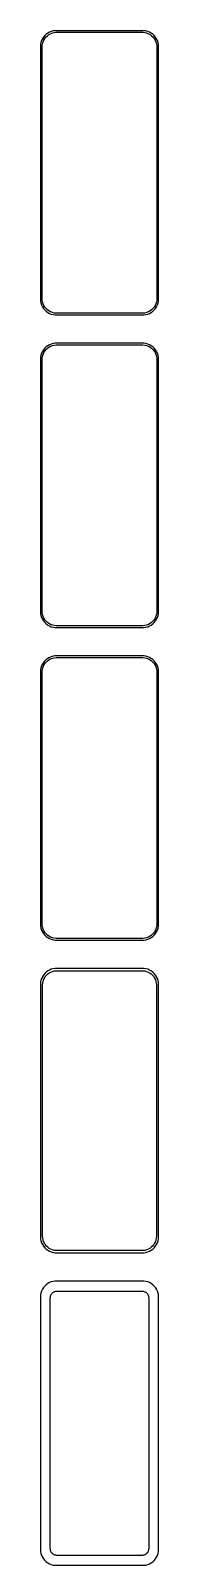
# Model space of a CAD drawing. Header units: metres. Extents: x -19 to 19, y 450 to 936.
import ezdxf

# ---------------------------------------------------------------- set-up
doc = ezdxf.new("R2010")
doc.units = ezdxf.units.M

msp = doc.modelspace()

# ---------------------------------------------------------------- linework, layer by layer
for p, q in [((-18.1315, 933.409), (-18.3989, 932.841)), ((-17.7951, 933.939), (-18.1315, 933.409)), ((-17.3948, 934.423), (-17.7951, 933.939)), ((-17.6624, 933.038), (-17.3428, 933.542)), ((-16.9371, 934.853), (-17.3948, 934.423)), ((-17.3428, 933.542), (-16.9626, 934.002)), ((-16.9626, 934.002), (-16.5278, 934.41)), ((-16.4291, 935.222), (-16.9371, 934.853)), ((-16.5278, 934.41), (-16.0452, 934.761)), ((-15.8789, 935.524), (-16.4291, 935.222)), ((-16.0452, 934.761), (-15.5224, 935.048)), ((-15.2951, 935.755), (-15.8789, 935.524)), ((-15.5224, 935.048), (-14.9678, 935.268)), ((-14.6869, 935.911), (-15.2951, 935.755)), ((-14.9678, 935.268), (-14.3901, 935.416)), ((-14.0639, 935.99), (-14.6869, 935.911)), ((-14.3901, 935.416), (-13.7982, 935.491)), ((14.0639, 935.99), (-14.0639, 935.99)), ((-13.7982, 935.491), (13.7982, 935.491)), ((13.7982, 935.491), (14.3901, 935.416)), ((14.6869, 935.911), (14.0639, 935.99)), ((14.3901, 935.416), (14.9678, 935.268)), ((15.2951, 935.755), (14.6869, 935.911)), ((14.9678, 935.268), (15.5224, 935.048)), ((15.8789, 935.524), (15.2951, 935.755)), ((15.5224, 935.048), (16.0452, 934.761)), ((16.4291, 935.222), (15.8789, 935.524)), ((16.0452, 934.761), (16.5278, 934.41)), ((16.9371, 934.853), (16.4291, 935.222)), ((16.5278, 934.41), (16.9626, 934.002)), ((17.3948, 934.423), (16.9371, 934.853)), ((16.9626, 934.002), (17.3428, 933.542)), ((17.3428, 933.542), (17.6624, 933.038)), ((17.7951, 933.939), (17.3948, 934.423)), ((18.1315, 933.409), (17.7951, 933.939)), ((18.3989, 932.841), (18.1315, 933.409)), ((-18.7106, 931.627), (-18.75, 931)), ((-18.75, 931), (-18.75, 851)), ((-18.5929, 932.243), (-18.7106, 931.627)), ((-18.3989, 932.841), (-18.5929, 932.243)), ((-18.25, 930.75), (-18.2125, 931.345)), ((-18.25, 851.25), (-18.25, 930.75)), ((-18.2125, 931.345), (-18.1008, 931.931)), ((-18.1008, 931.931), (-17.9164, 932.499)), ((-17.9164, 932.499), (-17.6624, 933.038)), ((17.6624, 933.038), (17.9164, 932.499)), ((17.9164, 932.499), (18.1008, 931.931)), ((18.1008, 931.931), (18.2125, 931.345)), ((18.2125, 931.345), (18.25, 930.75)), ((18.25, 930.75), (18.25, 851.25)), ((18.5929, 932.243), (18.3989, 932.841)), ((18.7106, 931.627), (18.5929, 932.243)), ((18.75, 931), (18.7106, 931.627)), ((18.75, 851), (18.75, 931)), ((-18.75, 851), (-18.7106, 850.373)), ((-18.2125, 850.655), (-18.25, 851.25)), ((-18.1008, 850.069), (-18.2125, 850.655)), ((18.2125, 850.655), (18.1008, 850.069)), ((18.25, 851.25), (18.2125, 850.655)), ((18.7106, 850.373), (18.75, 851)), ((-18.7106, 850.373), (-18.5929, 849.757)), ((-18.5929, 849.757), (-18.3989, 849.159)), ((-18.3989, 849.159), (-18.1315, 848.591)), ((-18.1315, 848.591), (-17.7951, 848.061)), ((-17.9164, 849.501), (-18.1008, 850.069)), ((-17.6624, 848.962), (-17.9164, 849.501)), ((-17.7951, 848.061), (-17.3948, 847.577)), ((-17.3428, 848.458), (-17.6624, 848.962)), ((-17.3948, 847.577), (-16.9371, 847.147)), ((-16.9626, 847.998), (-17.3428, 848.458)), ((-16.5278, 847.59), (-16.9626, 847.998)), ((-16.9371, 847.147), (-16.4291, 846.778)), ((-16.0452, 847.239), (-16.5278, 847.59)), ((-16.4291, 846.778), (-15.8789, 846.476)), ((-15.5224, 846.952), (-16.0452, 847.239)), ((-15.8789, 846.476), (-15.2951, 846.245)), ((-14.9678, 846.732), (-15.5224, 846.952)), ((-15.2951, 846.245), (-14.6869, 846.089)), ((-14.3901, 846.584), (-14.9678, 846.732)), ((-14.6869, 846.089), (-14.0639, 846.01)), ((-13.7982, 846.509), (-14.3901, 846.584)), ((-14.0639, 846.01), (14.0639, 846.01)), ((13.7982, 846.509), (-13.7982, 846.509)), ((14.3901, 846.584), (13.7982, 846.509)), ((14.0639, 846.01), (14.6869, 846.089)), ((14.9678, 846.732), (14.3901, 846.584)), ((14.6869, 846.089), (15.2951, 846.245)), ((15.5224, 846.952), (14.9678, 846.732)), ((15.2951, 846.245), (15.8789, 846.476)), ((16.0452, 847.239), (15.5224, 846.952)), ((15.8789, 846.476), (16.4291, 846.778)), ((16.5278, 847.59), (16.0452, 847.239)), ((16.4291, 846.778), (16.9371, 847.147)), ((16.9626, 847.998), (16.5278, 847.59)), ((16.9371, 847.147), (17.3948, 847.577)), ((17.3428, 848.458), (16.9626, 847.998)), ((17.6624, 848.962), (17.3428, 848.458)), ((17.3948, 847.577), (17.7951, 848.061)), ((17.9164, 849.501), (17.6624, 848.962)), ((17.7951, 848.061), (18.1315, 848.591)), ((18.1008, 850.069), (17.9164, 849.501)), ((18.1315, 848.591), (18.3989, 849.159)), ((18.3989, 849.159), (18.5929, 849.757)), ((18.5929, 849.757), (18.7106, 850.373)), ((-16.4291, 836.222), (-16.9371, 835.853)), ((-15.8789, 836.524), (-16.4291, 836.222)), ((-16.0452, 835.761), (-15.5224, 836.048)), ((-15.2951, 836.755), (-15.8789, 836.524)), ((-15.5224, 836.048), (-14.9678, 836.268)), ((-14.6869, 836.911), (-15.2951, 836.755)), ((-14.9678, 836.268), (-14.3901, 836.416)), ((-14.0639, 836.99), (-14.6869, 836.911)), ((-14.3901, 836.416), (-13.7982, 836.491)), ((14.0639, 836.99), (-14.0639, 836.99)), ((-13.7982, 836.491), (13.7982, 836.491)), ((13.7982, 836.491), (14.3901, 836.416)), ((14.6869, 836.911), (14.0639, 836.99)), ((14.3901, 836.416), (14.9678, 836.268)), ((15.2951, 836.755), (14.6869, 836.911)), ((14.9678, 836.268), (15.5224, 836.048)), ((15.8789, 836.524), (15.2951, 836.755)), ((15.5224, 836.048), (16.0452, 835.761)), ((16.4291, 836.222), (15.8789, 836.524)), ((16.9371, 835.853), (16.4291, 836.222)), ((-18.7106, 832.627), (-18.75, 832)), ((-18.75, 832), (-18.75, 752)), ((-18.5929, 833.243), (-18.7106, 832.627)), ((-18.3989, 833.841), (-18.5929, 833.243)), ((-18.1315, 834.409), (-18.3989, 833.841)), ((-18.25, 831.75), (-18.2125, 832.345)), ((-18.25, 752.25), (-18.25, 831.75)), ((-18.2125, 832.345), (-18.1008, 832.931)), ((-17.7951, 834.939), (-18.1315, 834.409)), ((-18.1008, 832.931), (-17.9164, 833.499)), ((-17.9164, 833.499), (-17.6624, 834.038)), ((-17.3948, 835.423), (-17.7951, 834.939)), ((-17.6624, 834.038), (-17.3428, 834.542)), ((-16.9371, 835.853), (-17.3948, 835.423)), ((-17.3428, 834.542), (-16.9626, 835.002)), ((-16.9626, 835.002), (-16.5278, 835.41)), ((-16.5278, 835.41), (-16.0452, 835.761)), ((16.0452, 835.761), (16.5278, 835.41)), ((16.5278, 835.41), (16.9626, 835.002)), ((17.3948, 835.423), (16.9371, 835.853)), ((16.9626, 835.002), (17.3428, 834.542)), ((17.3428, 834.542), (17.6624, 834.038)), ((17.7951, 834.939), (17.3948, 835.423)), ((17.6624, 834.038), (17.9164, 833.499)), ((18.1315, 834.409), (17.7951, 834.939)), ((17.9164, 833.499), (18.1008, 832.931)), ((18.1008, 832.931), (18.2125, 832.345)), ((18.3989, 833.841), (18.1315, 834.409)), ((18.2125, 832.345), (18.25, 831.75)), ((18.25, 831.75), (18.25, 752.25)), ((18.5929, 833.243), (18.3989, 833.841)), ((18.7106, 832.627), (18.5929, 833.243)), ((18.75, 832), (18.7106, 832.627)), ((18.75, 752), (18.75, 832)), ((-18.75, 752), (-18.7106, 751.373)), ((-18.7106, 751.373), (-18.5929, 750.757)), ((-18.5929, 750.757), (-18.3989, 750.159)), ((-18.3989, 750.159), (-18.1315, 749.591)), ((-18.2125, 751.655), (-18.25, 752.25)), ((-18.1008, 751.069), (-18.2125, 751.655)), ((-18.1315, 749.591), (-17.7951, 749.061)), ((-17.9164, 750.501), (-18.1008, 751.069)), ((-17.6624, 749.962), (-17.9164, 750.501)), ((-17.7951, 749.061), (-17.3948, 748.577)), ((-17.3428, 749.458), (-17.6624, 749.962)), ((-17.3948, 748.577), (-16.9371, 748.147)), ((-16.9626, 748.998), (-17.3428, 749.458)), ((-16.5278, 748.59), (-16.9626, 748.998)), ((-16.0452, 748.239), (-16.5278, 748.59)), ((16.5278, 748.59), (16.0452, 748.239)), ((16.9626, 748.998), (16.5278, 748.59)), ((16.9371, 748.147), (17.3948, 748.577)), ((17.3428, 749.458), (16.9626, 748.998)), ((17.6624, 749.962), (17.3428, 749.458)), ((17.3948, 748.577), (17.7951, 749.061)), ((17.9164, 750.501), (17.6624, 749.962)), ((17.7951, 749.061), (18.1315, 749.591)), ((18.1008, 751.069), (17.9164, 750.501)), ((18.2125, 751.655), (18.1008, 751.069)), ((18.1315, 749.591), (18.3989, 750.159)), ((18.25, 752.25), (18.2125, 751.655)), ((18.3989, 750.159), (18.5929, 750.757)), ((18.5929, 750.757), (18.7106, 751.373)), ((18.7106, 751.373), (18.75, 752)), ((-16.9371, 748.147), (-16.4291, 747.778)), ((-16.4291, 747.778), (-15.8789, 747.476)), ((-15.5224, 747.952), (-16.0452, 748.239)), ((-15.8789, 747.476), (-15.2951, 747.245)), ((-14.9678, 747.732), (-15.5224, 747.952)), ((-15.2951, 747.245), (-14.6869, 747.089)), ((-14.3901, 747.584), (-14.9678, 747.732)), ((-14.6869, 747.089), (-14.0639, 747.01)), ((-13.7982, 747.509), (-14.3901, 747.584)), ((-14.0639, 747.01), (14.0639, 747.01)), ((13.7982, 747.509), (-13.7982, 747.509)), ((14.3901, 747.584), (13.7982, 747.509)), ((14.0639, 747.01), (14.6869, 747.089)), ((14.9678, 747.732), (14.3901, 747.584)), ((14.6869, 747.089), (15.2951, 747.245)), ((15.5224, 747.952), (14.9678, 747.732)), ((15.2951, 747.245), (15.8789, 747.476)), ((16.0452, 748.239), (15.5224, 747.952)), ((15.8789, 747.476), (16.4291, 747.778)), ((16.4291, 747.778), (16.9371, 748.147)), ((-18.5929, 734.243), (-18.7106, 733.627)), ((-18.3989, 734.841), (-18.5929, 734.243)), ((-18.1315, 735.409), (-18.3989, 734.841)), ((-18.2125, 733.345), (-18.1008, 733.931)), ((-17.7951, 735.939), (-18.1315, 735.409)), ((-18.1008, 733.931), (-17.9164, 734.499)), ((-17.9164, 734.499), (-17.6624, 735.038)), ((-17.3948, 736.423), (-17.7951, 735.939)), ((-17.6624, 735.038), (-17.3428, 735.542)), ((-16.9371, 736.853), (-17.3948, 736.423)), ((-17.3428, 735.542), (-16.9626, 736.002)), ((-16.9626, 736.002), (-16.5278, 736.41)), ((-16.4291, 737.222), (-16.9371, 736.853)), ((-16.5278, 736.41), (-16.0452, 736.761)), ((-15.8789, 737.524), (-16.4291, 737.222)), ((-16.0452, 736.761), (-15.5224, 737.048)), ((-15.2951, 737.755), (-15.8789, 737.524)), ((-15.5224, 737.048), (-14.9678, 737.268)), ((-14.6869, 737.911), (-15.2951, 737.755)), ((-14.9678, 737.268), (-14.3901, 737.416)), ((-14.0639, 737.99), (-14.6869, 737.911)), ((-14.3901, 737.416), (-13.7982, 737.491)), ((14.0639, 737.99), (-14.0639, 737.99)), ((-13.7982, 737.491), (13.7982, 737.491)), ((13.7982, 737.491), (14.3901, 737.416)), ((14.6869, 737.911), (14.0639, 737.99)), ((14.3901, 737.416), (14.9678, 737.268)), ((15.2951, 737.755), (14.6869, 737.911)), ((14.9678, 737.268), (15.5224, 737.048)), ((15.8789, 737.524), (15.2951, 737.755)), ((15.5224, 737.048), (16.0452, 736.761)), ((16.4291, 737.222), (15.8789, 737.524)), ((16.0452, 736.761), (16.5278, 736.41)), ((16.9371, 736.853), (16.4291, 737.222)), ((16.5278, 736.41), (16.9626, 736.002)), ((17.3948, 736.423), (16.9371, 736.853)), ((16.9626, 736.002), (17.3428, 735.542)), ((17.3428, 735.542), (17.6624, 735.038)), ((17.7951, 735.939), (17.3948, 736.423)), ((17.6624, 735.038), (17.9164, 734.499)), ((18.1315, 735.409), (17.7951, 735.939)), ((17.9164, 734.499), (18.1008, 733.931)), ((18.1008, 733.931), (18.2125, 733.345)), ((18.3989, 734.841), (18.1315, 735.409)), ((18.5929, 734.243), (18.3989, 734.841)), ((18.7106, 733.627), (18.5929, 734.243)), ((-18.7106, 733.627), (-18.75, 733)), ((-18.75, 733), (-18.75, 653)), ((-18.25, 732.75), (-18.2125, 733.345)), ((-18.25, 653.25), (-18.25, 732.75)), ((18.2125, 733.345), (18.25, 732.75)), ((18.25, 732.75), (18.25, 653.25)), ((18.75, 733), (18.7106, 733.627)), ((18.75, 653), (18.75, 733)), ((-18.75, 653), (-18.7106, 652.373)), ((-18.7106, 652.373), (-18.5929, 651.757)), ((-18.5929, 651.757), (-18.3989, 651.159)), ((-18.2125, 652.655), (-18.25, 653.25)), ((-18.1008, 652.069), (-18.2125, 652.655)), ((-17.9164, 651.501), (-18.1008, 652.069)), ((-17.6624, 650.962), (-17.9164, 651.501)), ((17.9164, 651.501), (17.6624, 650.962)), ((18.1008, 652.069), (17.9164, 651.501)), ((18.2125, 652.655), (18.1008, 652.069)), ((18.25, 653.25), (18.2125, 652.655)), ((18.3989, 651.159), (18.5929, 651.757)), ((18.5929, 651.757), (18.7106, 652.373)), ((18.7106, 652.373), (18.75, 653)), ((-18.3989, 651.159), (-18.1315, 650.591)), ((-18.1315, 650.591), (-17.7951, 650.061)), ((-17.7951, 650.061), (-17.3948, 649.577)), ((-17.3428, 650.458), (-17.6624, 650.962)), ((-17.3948, 649.577), (-16.9371, 649.147)), ((-16.9626, 649.998), (-17.3428, 650.458)), ((-16.5278, 649.59), (-16.9626, 649.998)), ((-16.9371, 649.147), (-16.4291, 648.778)), ((-16.0452, 649.239), (-16.5278, 649.59)), ((-16.4291, 648.778), (-15.8789, 648.476)), ((-15.5224, 648.952), (-16.0452, 649.239)), ((-15.8789, 648.476), (-15.2951, 648.245)), ((-14.9678, 648.732), (-15.5224, 648.952)), ((-15.2951, 648.245), (-14.6869, 648.089)), ((-14.3901, 648.584), (-14.9678, 648.732)), ((-14.6869, 648.089), (-14.0639, 648.01)), ((-13.7982, 648.509), (-14.3901, 648.584)), ((-14.0639, 648.01), (14.0639, 648.01)), ((13.7982, 648.509), (-13.7982, 648.509)), ((14.3901, 648.584), (13.7982, 648.509)), ((14.0639, 648.01), (14.6869, 648.089)), ((14.9678, 648.732), (14.3901, 648.584)), ((14.6869, 648.089), (15.2951, 648.245)), ((15.5224, 648.952), (14.9678, 648.732)), ((15.2951, 648.245), (15.8789, 648.476)), ((16.0452, 649.239), (15.5224, 648.952)), ((15.8789, 648.476), (16.4291, 648.778)), ((16.5278, 649.59), (16.0452, 649.239)), ((16.4291, 648.778), (16.9371, 649.147)), ((16.9626, 649.998), (16.5278, 649.59)), ((16.9371, 649.147), (17.3948, 649.577)), ((17.3428, 650.458), (16.9626, 649.998)), ((17.6624, 650.962), (17.3428, 650.458)), ((17.3948, 649.577), (17.7951, 650.061)), ((17.7951, 650.061), (18.1315, 650.591)), ((18.1315, 650.591), (18.3989, 651.159)), ((-17.7951, 636.939), (-18.1315, 636.409)), ((-17.3948, 637.423), (-17.7951, 636.939)), ((-16.9371, 637.853), (-17.3948, 637.423)), ((-17.204, 636.441), (-16.8375, 636.884)), ((-16.4291, 638.222), (-16.9371, 637.853)), ((-16.8375, 636.884), (-16.4184, 637.278)), ((-15.8789, 638.524), (-16.4291, 638.222)), ((-16.4184, 637.278), (-15.9532, 637.616)), ((-15.9532, 637.616), (-15.4494, 637.893)), ((-15.2951, 638.755), (-15.8789, 638.524)), ((-15.4494, 637.893), (-14.9148, 638.104)), ((-14.6869, 638.911), (-15.2951, 638.755)), ((-14.9148, 638.104), (-14.3579, 638.247)), ((-14.0639, 638.99), (-14.6869, 638.911)), ((-14.3579, 638.247), (-13.7875, 638.319)), ((14.0639, 638.99), (-14.0639, 638.99)), ((-13.7875, 638.319), (13.7875, 638.319)), ((13.7875, 638.319), (14.3579, 638.247)), ((14.6869, 638.911), (14.0639, 638.99)), ((14.3579, 638.247), (14.9148, 638.104)), ((15.2951, 638.755), (14.6869, 638.911)), ((14.9148, 638.104), (15.4494, 637.893)), ((15.8789, 638.524), (15.2951, 638.755)), ((15.4494, 637.893), (15.9532, 637.616)), ((16.4291, 638.222), (15.8789, 638.524)), ((15.9532, 637.616), (16.4184, 637.278)), ((16.4184, 637.278), (16.8375, 636.884)), ((16.9371, 637.853), (16.4291, 638.222)), ((16.8375, 636.884), (17.204, 636.441)), ((17.3948, 637.423), (16.9371, 637.853)), ((17.7951, 636.939), (17.3948, 637.423)), ((18.1315, 636.409), (17.7951, 636.939)), ((-18.7106, 634.627), (-18.75, 634)), ((-18.75, 634), (-18.75, 554)), ((-18.5929, 635.243), (-18.7106, 634.627)), ((-18.3989, 635.841), (-18.5929, 635.243)), ((-18.1315, 636.409), (-18.3989, 635.841)), ((-18.0784, 633.75), (-18.0423, 634.324)), ((-18.0784, 554.25), (-18.0784, 633.75)), ((-18.0423, 634.324), (-17.9346, 634.889)), ((-17.9346, 634.889), (-17.7569, 635.435)), ((-17.7569, 635.435), (-17.5121, 635.956)), ((-17.5121, 635.956), (-17.204, 636.441)), ((17.204, 636.441), (17.5121, 635.956)), ((17.5121, 635.956), (17.7569, 635.435)), ((17.7569, 635.435), (17.9346, 634.889)), ((17.9346, 634.889), (18.0423, 634.324)), ((18.0423, 634.324), (18.0784, 633.75)), ((18.0784, 633.75), (18.0784, 554.25)), ((18.3989, 635.841), (18.1315, 636.409)), ((18.5929, 635.243), (18.3989, 635.841)), ((18.7106, 634.627), (18.5929, 635.243)), ((18.75, 634), (18.7106, 634.627)), ((18.75, 554), (18.75, 634)), ((-18.0423, 553.676), (-18.0784, 554.25)), ((18.0784, 554.25), (18.0423, 553.676)), ((-18.75, 554), (-18.7106, 553.373)), ((-18.7106, 553.373), (-18.5929, 552.757)), ((-18.5929, 552.757), (-18.3989, 552.159)), ((-18.3989, 552.159), (-18.1315, 551.591)), ((-18.1315, 551.591), (-17.7951, 551.061)), ((-17.9346, 553.111), (-18.0423, 553.676)), ((-17.7569, 552.565), (-17.9346, 553.111)), ((-17.7951, 551.061), (-17.3948, 550.577)), ((-17.5121, 552.044), (-17.7569, 552.565)), ((-17.204, 551.559), (-17.5121, 552.044)), ((-17.3948, 550.577), (-16.9371, 550.147)), ((-16.8375, 551.116), (-17.204, 551.559)), ((-16.9371, 550.147), (-16.4291, 549.778)), ((-16.4184, 550.722), (-16.8375, 551.116)), ((-16.4291, 549.778), (-15.8789, 549.476)), ((-15.9532, 550.384), (-16.4184, 550.722)), ((-15.4494, 550.107), (-15.9532, 550.384)), ((-15.8789, 549.476), (-15.2951, 549.245)), ((-14.9148, 549.896), (-15.4494, 550.107)), ((-15.2951, 549.245), (-14.6869, 549.089)), ((-14.3579, 549.753), (-14.9148, 549.896)), ((-13.7875, 549.681), (-14.3579, 549.753)), ((13.7875, 549.681), (-13.7875, 549.681)), ((14.3579, 549.753), (13.7875, 549.681)), ((14.9148, 549.896), (14.3579, 549.753)), ((14.6869, 549.089), (15.2951, 549.245)), ((15.4494, 550.107), (14.9148, 549.896)), ((15.2951, 549.245), (15.8789, 549.476)), ((15.9532, 550.384), (15.4494, 550.107)), ((15.8789, 549.476), (16.4291, 549.778)), ((16.4184, 550.722), (15.9532, 550.384)), ((16.8375, 551.116), (16.4184, 550.722)), ((16.4291, 549.778), (16.9371, 550.147)), ((17.204, 551.559), (16.8375, 551.116)), ((16.9371, 550.147), (17.3948, 550.577)), ((17.5121, 552.044), (17.204, 551.559)), ((17.3948, 550.577), (17.7951, 551.061)), ((17.7569, 552.565), (17.5121, 552.044)), ((17.9346, 553.111), (17.7569, 552.565)), ((17.7951, 551.061), (18.1315, 551.591)), ((18.0423, 553.676), (17.9346, 553.111)), ((18.1315, 551.591), (18.3989, 552.159)), ((18.3989, 552.159), (18.5929, 552.757)), ((18.5929, 552.757), (18.7106, 553.373)), ((18.7106, 553.373), (18.75, 554)), ((-14.6869, 549.089), (-14.0639, 549.01)), ((-14.0639, 549.01), (14.0639, 549.01)), ((14.0639, 549.01), (14.6869, 549.089)), ((-15.8789, 539.524), (-16.4291, 539.222)), ((-15.2951, 539.755), (-15.8789, 539.524)), ((-14.6869, 539.911), (-15.2951, 539.755)), ((-14.0639, 539.99), (-14.6869, 539.911)), ((14.0639, 539.99), (-14.0639, 539.99)), ((14.6869, 539.911), (14.0639, 539.99)), ((15.2951, 539.755), (14.6869, 539.911)), ((15.8789, 539.524), (15.2951, 539.755)), ((16.4291, 539.222), (15.8789, 539.524)), ((-18.7106, 535.627), (-18.75, 535)), ((-18.75, 535), (-18.75, 455)), ((-18.5929, 536.243), (-18.7106, 535.627)), ((-18.3989, 536.841), (-18.5929, 536.243)), ((-18.1315, 537.409), (-18.3989, 536.841)), ((-17.7951, 537.939), (-18.1315, 537.409)), ((-17.3948, 538.423), (-17.7951, 537.939)), ((-16.9371, 538.853), (-17.3948, 538.423)), ((-16.4291, 539.222), (-16.9371, 538.853)), ((-15.6096, 534.75), (-15.593, 535.014)), ((-15.6096, 455.25), (-15.6096, 534.75)), ((-15.593, 535.014), (-15.5434, 535.275)), ((-15.5434, 535.275), (-15.4615, 535.527)), ((-15.4615, 535.527), (-15.3487, 535.766)), ((-15.3487, 535.766), (-15.2067, 535.99)), ((-15.2067, 535.99), (-15.0378, 536.194)), ((-15.0378, 536.194), (-14.8447, 536.375)), ((-14.8447, 536.375), (-14.6304, 536.531)), ((-14.6304, 536.531), (-14.3982, 536.659)), ((-14.3982, 536.659), (-14.1519, 536.756)), ((-14.1519, 536.756), (-13.8953, 536.822)), ((-13.8953, 536.822), (-13.6325, 536.855)), ((-13.6325, 536.855), (13.6325, 536.855)), ((13.6325, 536.855), (13.8953, 536.822)), ((13.8953, 536.822), (14.1519, 536.756)), ((14.1519, 536.756), (14.3982, 536.659)), ((14.3982, 536.659), (14.6304, 536.531)), ((14.6304, 536.531), (14.8447, 536.375)), ((14.8447, 536.375), (15.0378, 536.194)), ((15.0378, 536.194), (15.2067, 535.99)), ((15.2067, 535.99), (15.3487, 535.766)), ((15.3487, 535.766), (15.4615, 535.527)), ((15.4615, 535.527), (15.5434, 535.275)), ((15.5434, 535.275), (15.593, 535.014)), ((15.593, 535.014), (15.6096, 534.75)), ((15.6096, 534.75), (15.6096, 455.25)), ((16.9371, 538.853), (16.4291, 539.222)), ((17.3948, 538.423), (16.9371, 538.853)), ((17.7951, 537.939), (17.3948, 538.423)), ((18.1315, 537.409), (17.7951, 537.939)), ((18.3989, 536.841), (18.1315, 537.409)), ((18.5929, 536.243), (18.3989, 536.841)), ((18.7106, 535.627), (18.5929, 536.243)), ((18.75, 535), (18.7106, 535.627)), ((18.75, 455), (18.75, 535)), ((-18.75, 455), (-18.7106, 454.373)), ((-18.7106, 454.373), (-18.5929, 453.757)), ((-18.5929, 453.757), (-18.3989, 453.159)), ((-18.3989, 453.159), (-18.1315, 452.591)), ((-18.1315, 452.591), (-17.7951, 452.061)), ((-17.7951, 452.061), (-17.3948, 451.577)), ((-15.593, 454.986), (-15.6096, 455.25)), ((-15.5434, 454.725), (-15.593, 454.986)), ((-15.4615, 454.473), (-15.5434, 454.725)), ((-15.3487, 454.234), (-15.4615, 454.473)), ((-15.2067, 454.01), (-15.3487, 454.234)), ((-15.0378, 453.806), (-15.2067, 454.01)), ((-14.8447, 453.625), (-15.0378, 453.806)), ((-14.6304, 453.469), (-14.8447, 453.625)), ((-14.3982, 453.341), (-14.6304, 453.469)), ((-14.1519, 453.244), (-14.3982, 453.341)), ((-13.8953, 453.178), (-14.1519, 453.244)), ((-13.6325, 453.145), (-13.8953, 453.178)), ((13.6325, 453.145), (-13.6325, 453.145)), ((13.8953, 453.178), (13.6325, 453.145)), ((14.1519, 453.244), (13.8953, 453.178)), ((14.3982, 453.341), (14.1519, 453.244)), ((14.6304, 453.469), (14.3982, 453.341)), ((14.8447, 453.625), (14.6304, 453.469)), ((15.0378, 453.806), (14.8447, 453.625)), ((15.2067, 454.01), (15.0378, 453.806)), ((15.3487, 454.234), (15.2067, 454.01)), ((15.4615, 454.473), (15.3487, 454.234)), ((15.5434, 454.725), (15.4615, 454.473)), ((15.593, 454.986), (15.5434, 454.725)), ((15.6096, 455.25), (15.593, 454.986)), ((17.3948, 451.577), (17.7951, 452.061)), ((17.7951, 452.061), (18.1315, 452.591)), ((18.1315, 452.591), (18.3989, 453.159)), ((18.3989, 453.159), (18.5929, 453.757)), ((18.5929, 453.757), (18.7106, 454.373)), ((18.7106, 454.373), (18.75, 455)), ((-17.3948, 451.577), (-16.9371, 451.147)), ((-16.9371, 451.147), (-16.4291, 450.778)), ((-16.4291, 450.778), (-15.8789, 450.476)), ((-15.8789, 450.476), (-15.2951, 450.245)), ((-15.2951, 450.245), (-14.6869, 450.089)), ((-14.6869, 450.089), (-14.0639, 450.01)), ((-14.0639, 450.01), (14.0639, 450.01)), ((14.0639, 450.01), (14.6869, 450.089)), ((14.6869, 450.089), (15.2951, 450.245)), ((15.2951, 450.245), (15.8789, 450.476)), ((15.8789, 450.476), (16.4291, 450.778)), ((16.4291, 450.778), (16.9371, 451.147)), ((16.9371, 451.147), (17.3948, 451.577))]:
    msp.add_line(p, q)

doc.saveas('drawing.dxf')
